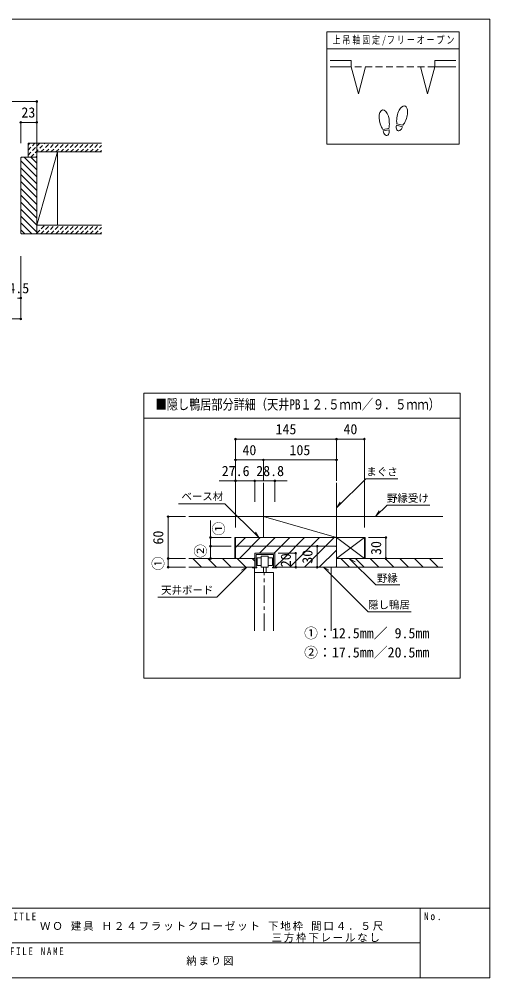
# Model space of a CAD drawing. Units: millimetres on the paper, with parts at other scales. Extents: x -197 to 198, y -138 to 137.
# Drawn here: x 62.7 to 197.8, y -138 to 137 of the extents above; entities that cross this region are included whole.
import ezdxf
from ezdxf.enums import TextEntityAlignment as Align

# ---------------------------------------------------------------- set-up
doc = ezdxf.new("R2010")
doc.units = ezdxf.units.MM
doc.header["$PDMODE"] = 32
doc.header["$PDSIZE"] = 0.5
for name, pattern in [('CHAIN1', [8, 5, -1, 1, -1]), ('DASHED1', [1.8, 1.2, -0.6]), ('DASHED2', [3, 2, -1])]:
    doc.linetypes.add(name, pattern=pattern)
for name, color, linetype, lineweight in [('0-0_補助線', 7, 'Continuous', 9), ('0-1_通り芯', 4, 'CHAIN1', 9), ('0-3_仕上げ', 2, 'Continuous', 9), ('0-4_枠', 3, 'Continuous', 9), ('0-8_戸当り', 3, 'Continuous', 9), ('0-A_文字', 7, 'Continuous', 9), ('0-B_寸法', 7, 'Continuous', 9), ('0-C_ハッチ', 4, 'DASHED1', 9), ('F-0_補助線', 7, 'Continuous', 9)]:
    doc.layers.add(name, color=color, linetype=linetype, lineweight=lineweight)
doc.layers.add('F-A_文字', color=7, linetype='Continuous')
doc.styles.add('ＭＳ ゴシック', font='')
doc.styles.get('ＭＳ ゴシック').set_extended_font_data('MS Gothic')

msp = doc.modelspace()

# ---------------------------------------------------------------- linework, layer by layer
at = {"layer": '0-0_補助線'}
for p, q in [((153.779, -11.706), (132.779, -5.706)), ((153.779, -17.706), (161.779, -11.706)), ((153.779, -11.706), (161.779, -17.706)), ((153.779, -17.706), (153.779, -11.706)), ((161.779, -17.706), (161.779, -11.706)), ((136.059, -16.206), (136.059, -20.206)), ((130.299, -17.506), (130.299, -20.206)), ((130.699, -20.206), (130.699, -16.606)), ((130.699, -16.606), (135.659, -16.606)), ((134.179, -17.566), (135.373, -17.566)), ((135.373, -17.566), (135.373, -19.766)), ((135.659, -16.606), (135.659, -20.206)), ((111.433, -20.206), (130.299, -20.206)), ((129.699, -20.206), (129.699, -20.406)), ((130.299, -20.206), (129.699, -20.206)), ((130.958, -20.406), (129.699, -20.406)), ((132.179, -19.766), (130.973, -19.766)), ((134.179, -20.206), (132.179, -20.206)), ((132.779, -21.706), (132.779, -20.206)), ((133.579, -20.206), (133.579, -21.706)), ((135.373, -19.766), (134.179, -19.766)), ((135.425, -20.406), (135.425, -20.206)), ((135.659, -20.206), (135.425, -20.206)), ((135.425, -20.406), (136.659, -20.406)), ((136.259, -20.206), (136.659, -20.206)), ((136.659, -20.206), (136.659, -20.406))]:
    msp.add_line(p, q, dxfattribs=at)
at = {"layer": '0-0_補助線', "color": 4}
for p, q in [((127.649, -11.706), (124.779, -14.576)), ((131.891, -11.706), (125.891, -17.706)), ((136.134, -11.706), (131.634, -16.206)), ((140.377, -11.706), (135.877, -16.206)), ((144.619, -11.706), (138.619, -17.706)), ((148.862, -11.706), (140.362, -20.206)), ((153.105, -11.706), (144.605, -20.206)), ((153.779, -15.274), (148.847, -20.206)), ((115.056, -20.206), (112.556, -17.706)), ((119.299, -20.206), (116.799, -17.706)), ((123.542, -20.206), (121.042, -17.706)), ((127.784, -20.206), (125.284, -17.706)), ((130.299, -18.478), (129.527, -17.706)), ((138.619, -17.706), (136.189, -20.136)), ((157.483, -20.206), (154.983, -17.706)), ((161.726, -20.206), (159.226, -17.706)), ((165.968, -20.206), (163.468, -17.706)), ((170.211, -20.206), (167.711, -17.706)), ((174.453, -20.206), (171.953, -17.706)), ((178.696, -20.206), (176.196, -17.706)), ((182.939, -20.206), (180.439, -17.706))]:
    msp.add_line(p, q, dxfattribs=at)
at = {"layer": '0-0_補助線', "color": 6}
for p, q in [((130.279, -21.706), (135.679, -21.706)), ((135.679, -21.706), (130.279, -21.706)), ((130.279, -21.876), (130.279, -21.706)), ((130.279, -38.466), (130.279, -21.876)), ((133.579, -21.706), (132.779, -21.706)), ((135.679, -38.466), (135.679, -21.706))]:
    msp.add_line(p, q, dxfattribs=at)
at = {"layer": '0-0_補助線'}
for points in [[(130.973, -19.766), (130.973, -17.566), (132.179, -17.566)], [(132.179, -20.206), (132.179, -17.006), (134.179, -17.006), (134.179, -20.206)], [(130.958, -20.406), (130.958, -20.206), (130.699, -20.206)]]:
    msp.add_lwpolyline(points, dxfattribs=at)
at = {"layer": '0-1_通り芯'}
msp.add_line((132.979, -38.466), (132.979, -21.706), dxfattribs=at)
at = {"layer": '0-3_仕上げ'}
for p, q in [((65.232, 101.405), (86.331, 101.405)), ((65.232, 101.405), (65.232, 97.405)), ((67.732, 101.405), (67.732, 75.405)), ((67.732, 98.905), (86.331, 98.905)), ((73.732, 77.905), (73.732, 98.905)), ((67.732, 77.905), (86.331, 77.905)), ((67.732, 75.405), (86.331, 75.405)), ((132.779, -11.706), (132.779, 3.973)), ((153.779, -11.706), (153.779, 3.973)), ((132.779, -5.706), (111.433, -5.706)), ((132.779, -5.706), (184.314, -5.706)), ((132.779, -5.706), (132.779, -11.706)), ((124.579, -11.706), (161.979, -11.706)), ((124.579, -17.706), (124.579, -11.706)), ((161.979, -17.706), (161.979, -11.706)), ((130.299, -17.706), (111.433, -17.706)), ((153.779, -17.706), (184.314, -17.706)), ((130.299, -20.206), (111.433, -20.206)), ((153.579, -20.206), (184.314, -20.206))]:
    msp.add_line(p, q, dxfattribs=at)
at = {"layer": '0-3_仕上げ', "color": 7}
msp.add_line((73.732, 98.905), (67.732, 77.905), dxfattribs=at)
at = {"layer": '0-4_枠'}
for p, q in [((63.332, 97.405), (63.132, 97.205)), ((63.332, 97.405), (67.532, 97.405)), ((67.732, 97.205), (67.532, 97.405)), ((63.332, 75.405), (67.532, 75.405)), ((124.779, -17.506), (124.779, -11.706)), ((124.979, -14.206), (124.779, -14.406)), ((124.979, -14.206), (153.579, -14.206)), ((136.059, -16.206), (130.299, -16.206)), ((130.299, -17.506), (130.299, -16.206)), ((136.059, -20.006), (136.059, -16.206)), ((153.779, -14.406), (153.579, -14.206)), ((153.779, -14.406), (153.779, -20.006)), ((124.979, -17.706), (124.779, -17.506)), ((130.099, -17.706), (130.299, -17.506)), ((136.259, -20.206), (136.059, -20.006)), ((136.259, -20.206), (153.579, -20.206)), ((153.579, -20.206), (153.779, -20.006))]:
    msp.add_line(p, q, dxfattribs=at)
at = {"layer": '0-4_枠', "color": 4}
for p, q in [((130.279, -21.706), (130.279, -20.406)), ((152.279, -38.466), (152.279, -20.206))]:
    msp.add_line(p, q, dxfattribs=at)
at = {"layer": '0-4_枠'}
for points in [[(63.332, 75.405), (63.132, 75.605), (63.132, 97.205)], [(67.732, 97.205), (67.732, 75.605), (67.532, 75.405)]]:
    msp.add_lwpolyline(points, dxfattribs=at)
at = {"layer": '0-8_戸当り', "color": 2}
for p, q in [((157.997, 125.15), (151.997, 125.15)), ((157.997, 125.15), (157.997, 123.35)), ((181.997, 125.15), (181.997, 123.35)), ((181.997, 125.15), (187.997, 125.15)), ((157.997, 123.35), (151.997, 123.35)), ((160.068, 115.623), (157.997, 123.35)), ((160.068, 115.623), (162.138, 123.35)), ((177.856, 123.35), (179.927, 115.623)), ((181.997, 123.35), (179.927, 115.623)), ((181.997, 123.35), (187.997, 123.35))]:
    msp.add_line(p, q, dxfattribs=at)
at = {"layer": '0-8_戸当り', "color": 7, "linetype": 'DASHED2'}
msp.add_line((181.997, 123.35), (157.997, 123.35), dxfattribs=at)
at = {"layer": '0-8_戸当り'}
for p, q in [((168.802, 105.676), (167.073, 105.371)), ((168.875, 105.262), (167.146, 104.957)), ((172.696, 106.141), (171, 106.596)), ((172.804, 106.547), (171.108, 107.001))]:
    msp.add_line(p, q, dxfattribs=at)
for centre, major_axis, ratio, start_param, end_param in [((167.47, 108.175), (-0.489, 2.773), 0.5, 4.3405914, 8.2257792), ((172.653, 109.376), (0.729, 2.72), 0.5, 4.3405914, 8.2257792), ((167.484, 108.096), (-0.593, 3.361), 0.4, 3.8403085, 4.432552), ((172.633, 109.298), (0.883, 3.296), 0.4, 1.8506333, 2.4428768), ((172.633, 109.298), (0.883, 3.296), 0.4, 3.8403085, 4.432552), ((167.484, 108.096), (-0.593, 3.361), 0.4, 1.8506333, 2.4428768), ((168.011, 105.11), (-0.254, 1.441), 0.6, 1.5707963, 4.712389), ((171.848, 106.368), (0.379, 1.413), 0.6, 1.5707963, 4.712389)]:
    msp.add_ellipse(centre, major_axis=major_axis, ratio=ratio, start_param=start_param, end_param=end_param, dxfattribs=at)
at = {"layer": '0-A_文字', "color": 3}
for p, q in [((150.997, 133.333), (150.997, 101.133)), ((188.997, 133.333), (150.997, 133.333)), ((188.997, 128.533), (150.997, 128.533)), ((189.266, 29.75), (189.266, -52.061))]:
    msp.add_line(p, q, dxfattribs=at)
at = {"layer": '0-A_文字'}
for p, q in [((153.902, -3.089), (162.168, 5.178)), ((162.168, 5.178), (171.404, 5.178)), ((153.902, -3.089), (154.802, -1.53)), ((165.091, -5.572), (165.991, -4.013)), ((131.467, -11.706), (130.567, -10.147)), ((157.549, -17.784), (165.047, -25.283)), ((157.549, -17.784), (159.107, -18.684)), ((128.039, -20.206), (119.475, -28.77)), ((128.039, -20.206), (126.48, -21.106)), ((150.029, -20.206), (162.874, -33.052)), ((150.029, -20.206), (151.588, -21.106)), ((165.047, -25.283), (171.958, -25.283)), ((119.475, -28.77), (102.514, -28.77)), ((162.874, -33.052), (175.224, -33.052))]:
    msp.add_line(p, q, dxfattribs=at)
at = {"layer": '0-A_文字', "color": 3}
msp.add_lwpolyline([(188.997, 133.333), (188.997, 101.133), (150.997, 101.133)], dxfattribs=at)
at = {"layer": '0-A_文字'}
for points in [[(131.467, -11.706), (121.759, -1.998), (108.379, -1.998)], [(165.091, -5.572), (168.285, -2.377), (180.545, -2.377)]]:
    msp.add_lwpolyline(points, dxfattribs=at)
at = {"layer": '0-B_寸法', "color": 4}
for p, q in [((-170.068, 113.405), (67.732, 113.405)), ((67.732, 113.405), (67.732, 101.405)), ((63.132, 107.405), (67.732, 107.405)), ((63.132, 107.405), (63.132, 101.405)), ((67.732, 107.405), (67.732, 101.405)), ((63.132, 57.005), (63.132, 69.005)), ((62.232, 57.005), (63.132, 57.005)), ((63.132, 51.005), (63.132, 57.005)), ((-165.468, 51.005), (63.132, 51.005)), ((124.779, 16.55), (153.779, 16.55)), ((124.779, 16.55), (124.779, 10.55)), ((153.779, 16.55), (153.779, 10.55)), ((153.779, 16.55), (161.779, 16.55)), ((161.779, 16.55), (161.779, -8.862)), ((124.779, 10.55), (132.779, 10.55)), ((124.779, 10.55), (124.779, -8.862)), ((132.779, 10.55), (132.779, 4.55)), ((132.779, 10.55), (153.779, 10.55)), ((153.779, 10.55), (153.779, 4.55)), ((120.06, 4.55), (130.299, 4.55)), ((124.779, 4.55), (124.779, -1.45)), ((130.299, 4.55), (130.299, -1.45)), ((130.299, 4.55), (139.576, 4.55)), ((136.059, 4.55), (136.059, -1.45)), ((105.433, -5.706), (105.433, -17.706)), ((105.433, -5.706), (110.433, -5.706)), ((117.603, -6.819), (117.603, -14.206)), ((117.603, -11.706), (123.579, -11.706)), ((167.979, -11.706), (162.979, -11.706)), ((167.979, -11.706), (167.979, -17.706)), ((117.603, -14.206), (123.579, -14.206)), ((117.603, -14.206), (117.603, -17.706)), ((142.059, -16.206), (137.059, -16.206)), ((142.059, -16.206), (142.059, -20.206)), ((148.268, -14.206), (148.268, -20.206)), ((105.433, -17.706), (110.433, -17.706)), ((105.433, -17.706), (105.433, -20.206)), ((117.603, -17.706), (123.579, -17.706)), ((167.979, -17.706), (162.979, -17.706)), ((105.433, -20.206), (110.433, -20.206)), ((136.059, -20.206), (142.059, -20.206))]:
    msp.add_line(p, q, dxfattribs=at)
at = {"layer": '0-B_寸法', "color": 3}
for p, q in [((189.266, 22.55), (98.433, 22.55)), ((189.266, -52.061), (98.433, -52.061))]:
    msp.add_line(p, q, dxfattribs=at)
msp.add_lwpolyline([(189.266, 29.75), (98.433, 29.75), (98.433, -52.061)], dxfattribs=at)
at = {"layer": '0-B_寸法'}
for p in [(67.732, 113.405), (63.132, 107.405), (67.732, 107.405), (63.132, 57.005), (63.132, 51.005), (124.779, 16.55), (153.779, 16.55), (161.779, 16.55), (124.779, 10.55), (132.779, 10.55), (153.779, 10.55), (124.779, 4.55), (130.299, 4.55), (136.059, 4.55), (105.433, -5.706), (117.603, -11.706), (167.979, -11.706), (117.603, -14.206), (142.059, -16.206), (148.268, -14.206), (105.433, -17.706), (117.603, -17.706), (167.979, -17.706), (105.433, -20.206), (142.059, -20.206), (148.268, -20.206)]:
    msp.add_point(p, dxfattribs=at)
at = {"layer": '0-C_ハッチ'}
for p, q in [((65.232, 98.019), (68.618, 101.405)), ((65.232, 99.433), (67.204, 101.405)), ((65.232, 100.847), (65.79, 101.405)), ((66.032, 97.405), (70.032, 101.405)), ((68.947, 98.905), (71.447, 101.405)), ((70.361, 98.905), (72.861, 101.405)), ((71.775, 98.905), (74.275, 101.405)), ((73.189, 98.905), (75.689, 101.405)), ((74.603, 98.905), (77.103, 101.405)), ((76.018, 98.905), (78.518, 101.405)), ((77.432, 98.905), (79.932, 101.405)), ((78.846, 98.905), (81.346, 101.405)), ((80.26, 98.905), (82.76, 101.405)), ((81.674, 98.905), (84.174, 101.405)), ((83.089, 98.905), (85.589, 101.405)), ((84.503, 98.905), (86.331, 100.733)), ((85.917, 98.905), (86.331, 99.318)), ((67.447, 97.405), (67.732, 97.69)), ((67.732, 75.604), (70.032, 77.905)), ((68.947, 75.405), (71.447, 77.905)), ((70.361, 75.405), (72.861, 77.905)), ((71.775, 75.405), (74.275, 77.905)), ((73.189, 75.405), (75.689, 77.905)), ((74.603, 75.405), (77.103, 77.905)), ((76.018, 75.405), (78.518, 77.905)), ((77.432, 75.405), (79.932, 77.905)), ((78.846, 75.405), (81.346, 77.905)), ((80.26, 75.405), (82.76, 77.905)), ((81.674, 75.405), (84.174, 77.905)), ((83.089, 75.405), (85.589, 77.905)), ((84.503, 75.405), (86.331, 77.233)), ((85.917, 75.405), (86.331, 75.818))]:
    msp.add_line(p, q, dxfattribs=at)
at = {"layer": '0-C_ハッチ', "linetype": 'Continuous'}
for p, q in [((63.132, 96.367), (67.732, 91.767)), ((64.074, 97.405), (67.732, 93.747)), ((66.054, 97.405), (67.732, 95.727)), ((63.132, 94.387), (67.732, 89.787)), ((63.132, 92.407), (67.732, 87.807)), ((63.132, 90.427), (67.732, 85.827)), ((63.132, 88.448), (67.732, 83.848)), ((63.132, 86.468), (67.732, 81.868)), ((63.132, 86.468), (67.732, 81.868)), ((63.132, 84.488), (67.732, 79.888)), ((63.132, 84.488), (67.732, 79.888)), ((63.132, 82.508), (67.732, 77.908)), ((63.132, 80.528), (67.732, 75.928)), ((63.132, 78.548), (66.275, 75.405)), ((63.132, 76.568), (64.295, 75.405))]:
    msp.add_line(p, q, dxfattribs=at)
at = {"layer": 'F-0_補助線', "color": 3, "lineweight": 18}
msp.add_line((-197.2, -118), (197.8, -118), dxfattribs=at)
msp.add_lwpolyline([(-197.2, 137), (197.8, 137), (197.8, -138), (-197.2, -138)], close=True, dxfattribs=at)
at = {"layer": 'F-0_補助線', "color": 2, "lineweight": 18}
for points in [[(57.8, -118), (177.8, -118), (177.8, -128), (57.8, -128)], [(177.8, -118), (197.8, -118), (197.8, -138), (177.8, -138)]]:
    msp.add_lwpolyline(points, close=True, dxfattribs=at)

# ---------------------------------------------------------------- texts
at = {"layer": '0-0_補助線', "style": 'ＭＳ ゴシック', "width": 0.8}
msp.add_text('■隠し鴨居部分詳細（天井PB１２.５ｍｍ／９．５ｍｍ）', height=2.933, dxfattribs=at).set_placement((101.85, 24.15), align=Align.BOTTOM_LEFT)
at = {"layer": '0-0_補助線', "style": 'ＭＳ ゴシック'}
for s, p in [('まぐさ', (162.339, 5.399)), ('ベース材', (109.273, -1.662)), ('野縁受け', (168.263, -2.188)), ('野縁', (165.357, -25.12)), ('天井ボード', (103.431, -28.544)), ('隠し鴨居', (162.844, -32.754))]:
    msp.add_text(s, height=2.199, dxfattribs=at).set_placement(p, align=Align.BOTTOM_LEFT)
at = {"layer": '0-A_文字', "insert": (152.622, 129.433), "char_height": 2.199, "attachment_point": 7, "style": 'ＭＳ ゴシック'}
msp.add_mtext('\\T1.23;\\W0.75;上吊軸固定/フリーオープン', dxfattribs=at)
at = {"layer": '0-B_寸法', "style": 'ＭＳ ゴシック'}
for s, p in [('23', (63.332, 107.905)), ('4.5', (59.582, 57.505)), ('145', (136.279, 17.05)), ('40', (155.779, 17.05)), ('40', (126.779, 11.05)), ('105', (140.279, 11.05)), ('27.6', (120.843, 5.05)), ('28.8', (130.738, 5.05)), ('①：12.5㎜／ 9.5㎜', (144.467, -41.471)), ('②：17.5㎜／20.5㎜', (144.467, -46.983))]:
    msp.add_text(s, height=2.933, dxfattribs=at).set_placement(p, align=Align.BOTTOM_LEFT)
for s, p in [('①', (122.325, -11.156)), ('60', (104.933, -13.706)), ('②', (117.103, -17.557)), ('30', (167.479, -16.706)), ('20', (141.559, -20.206)), ('30', (147.768, -19.206)), ('①', (104.933, -21.118))]:
    msp.add_text(s, height=2.933, rotation=90, dxfattribs=at).set_placement(p, align=Align.BOTTOM_LEFT)
at = {"layer": 'F-A_文字', "char_height": 2.199, "attachment_point": 7, "style": 'ＭＳ ゴシック'}
for s, insert in [('\\T1.38;\\W0.85;TITLE', (59.269, -121.478)), ('\\T1.38;\\W0.9;No.', (178.881, -121.478)), ('\\T1.18;ＷＯ\\~建具\\~Ｈ２４フラットクローゼット\\~下地枠\\~間口４．５尺', (68.662, -124.5)), ('\\T1.17;三方枠下レールなし', (135.162, -127.833)), ('\\T1.39;\\W0.85;FILE\\~NAME', (60.044, -131.478)), ('\\T1.17;納まり図', (110.662, -134.5))]:
    msp.add_mtext(s, dxfattribs=dict(at, insert=insert))

doc.saveas('drawing.dxf')
